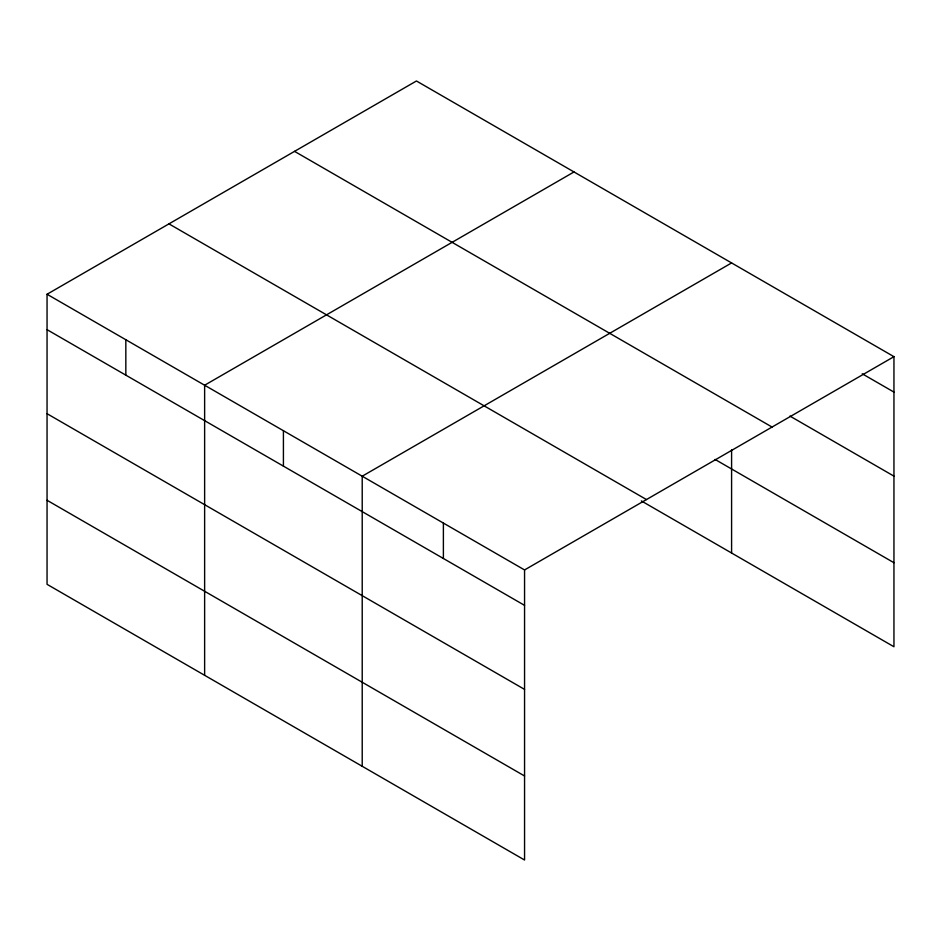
<?xml version="1.0" encoding="UTF-8"?>
<svg xmlns="http://www.w3.org/2000/svg" width="941" height="941" viewBox="0 0 941 941"><rect width="100%" height="100%" fill="white"/><g stroke="black" fill="none" stroke-linecap="round" stroke-linejoin="round"><path stroke-width="1.41" d="M524.56 689.388L524.56 569.94L47.05 294.251L47.05 584.326L524.56 860.015L524.56 689.388L47.05 413.699M641.362 500.93L893.95 646.749L893.95 356.674L416.44 80.985L47.05 294.251M574.01 171.956L204.632 385.222L204.632 675.309M731.592 262.939L362.214 476.205L362.214 766.28M524.56 569.94L893.95 356.674M862.238 373.789L893.95 392.091M789.946 416.087L893.95 476.134M294.533 151.36L772.055 427.049M715.078 459.443L893.95 562.718M168.945 223.864L646.467 499.565M47.05 329.668L524.56 605.357M47.05 500.283L524.56 775.984M731.592 449.904L731.592 553.014M443.387 523.067L443.387 558.484M283.417 430.707L283.417 466.136M125.835 339.736L125.835 375.153"/></g></svg>
